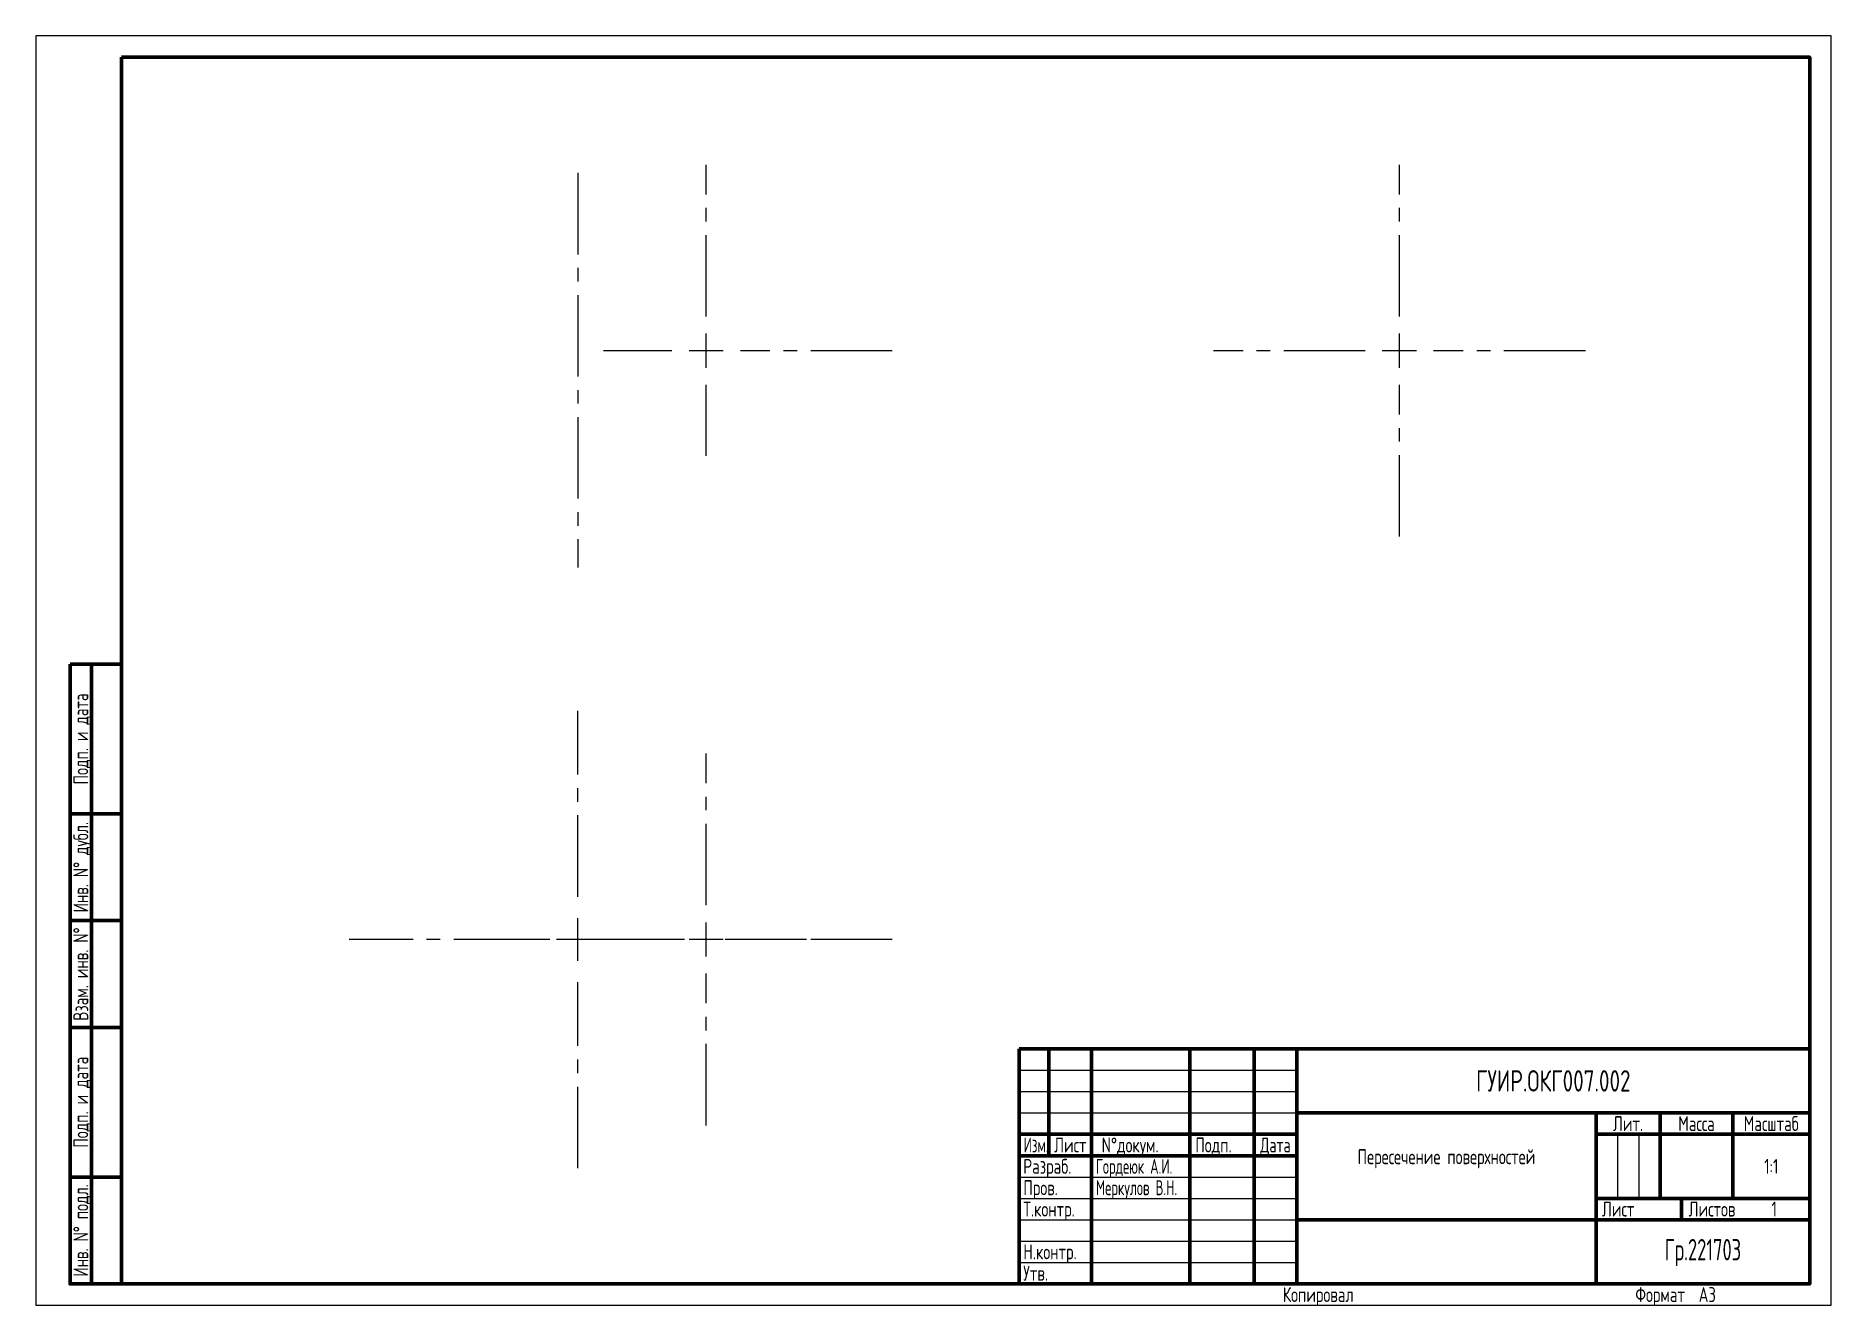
# Paper-space layout 'А3' of a CAD drawing. Header units: millimetres. Extents: x -8 to 412, y 2 to 299.
import ezdxf
from ezdxf.enums import TextEntityAlignment as Align

# ---------------------------------------------------------------- set-up
doc = ezdxf.new("R2010")
doc.units = ezdxf.units.MM
doc.linetypes.add('CENTER2', pattern=[28.575, 19.05, -3.175, 3.175, -3.175])
doc.layers.add('ОСИ', color=10, linetype='CENTER2', lineweight=20)
doc.layers.add('РАМКА', color=7, linetype='Continuous', lineweight=60)
doc.styles.add('СПДС', font='geniso.shx', dxfattribs={"width": 0.8})

# ---------------------------------------------------------------- blocks, each defined once
blk = doc.blocks.new('*U7')
at = {"color": 0, "linetype": 'Continuous', "lineweight": 25}
blk.add_lwpolyline([(-420, 0), (0, 0), (0, 297), (-420, 297)], close=True, dxfattribs=at)
at = {"color": 0, "linetype": 'Continuous', "lineweight": -2}
for points in [[(-400, 292), (-5, 292), (-5, 5), (-400, 5)], [(-412, 150), (-407, 150), (-407, 115), (-412, 115)], [(-407, 115), (-400, 115), (-400, 150), (-407, 150)], [(-412, 115), (-407, 115), (-407, 90), (-412, 90)], [(-407, 115), (-400, 115), (-400, 90), (-407, 90)], [(-412, 90), (-407, 90), (-407, 65), (-412, 65)], [(-407, 90), (-400, 90), (-400, 65), (-407, 65)], [(-412, 65), (-407, 65), (-407, 30), (-412, 30)], [(-407, 30), (-400, 30), (-400, 65), (-407, 65)], [(-412, 30), (-407, 30), (-407, 5), (-412, 5)], [(-407, 30), (-400, 30), (-400, 5), (-407, 5)]]:
    blk.add_lwpolyline(points, close=True, dxfattribs=at)
at = {"color": 0, "linetype": 'Continuous', "lineweight": 20, "style": 'СПДС', "width": 0.8}
for s, p in [('Подп. и дата', (-409.5, 132.5)), ('Инв. N%%D дубл.', (-409.5, 102.5)), ('Взам. инв. N%%D', (-409.5, 77.5)), ('Подп. и дата', (-409.5, 47.5)), ('Инв. N%%D подл.', (-409.5, 17.5))]:
    blk.add_text(s, height=3.5, rotation=90, dxfattribs=at).set_placement(p, align=Align.MIDDLE_CENTER)
blk = doc.blocks.new('*U4')
at = {"color": 0, "linetype": 'Continuous', "lineweight": -2}
for p, q in [((-178, 55), (-178, 30)), ((-168, 55), (-168, 0)), ((-145, 55), (-145, 0)), ((-130, 55), (-130, 0)), ((-120, 55), (-120, 0)), ((-120, 40), (0, 40)), ((-50, 40), (-50, 0)), ((-35, 40), (-35, 20)), ((-18, 40), (-18, 20)), ((-185, 35), (-120, 35)), ((0, 35), (-50, 35)), ((-185, 30), (-120, 30)), ((0, 20), (-50, 20)), ((-30, 20), (-30, 15)), ((0, 15), (-120, 15))]:
    blk.add_line(p, q, dxfattribs=at)
at = {"color": 0, "linetype": 'Continuous', "lineweight": 20}
for p, q in [((-185, 50), (-120, 50)), ((-185, 45), (-120, 45)), ((-185, 40), (-120, 40)), ((-45, 35), (-45, 20)), ((-40, 35), (-40, 20)), ((-185, 25), (-120, 25)), ((-185, 20), (-120, 20)), ((-185, 15), (-120, 15)), ((-185, 10), (-120, 10)), ((-185, 5), (-120, 5))]:
    blk.add_line(p, q, dxfattribs=at)
at = {"color": 0, "linetype": 'Continuous', "lineweight": -2}
blk.add_lwpolyline([(-185, 55), (0, 55), (0, 0), (-185, 0)], close=True, dxfattribs=at)
at = {"color": 0, "linetype": 'Continuous', "lineweight": 20, "style": 'СПДС'}
for s, width, p in [('Лит.', 0.8, (-42.5, 37.5)), ('Масса', 0.8, (-26.5, 37.5)), ('Масштаб', 0.8, (-9, 37.5)), ('Изм.', 0.7, (-181, 32.5)), ('Лист', 0.8, (-173, 32.5)), ('N%%Dдокум.', 0.8, (-159, 32.5)), ('Подп.', 0.8, (-139.5, 32.5)), ('Дата', 0.75, (-125, 32.5)), ('Лист', 0.8, (-44.82, 17.5)), ('Листов', 0.8, (-22.86, 17.5)), ('Копировал', 0.8, (-115, -2.5)), ('Формат', 0.8, (-35, -2.5))]:
    blk.add_text(s, height=3.5, dxfattribs=dict(at, width=width)).set_placement(p, align=Align.MIDDLE_CENTER)
at = {"color": 0, "linetype": 'Continuous', "lineweight": 20, "style": 'СПДС', "flags": 8}
for tag, height, width, p in [('IZM1', 3.5, 0.8, (-181.5, 50.75)), ('LIST1', 3.5, 0.8, (-173, 50.75)), ('NDOC1', 3.5, 0.7, (-157, 50.75)), ('DAT1', 3.5, 0.6, (-125, 50.75)), ('IZM2', 3.5, 0.8, (-181.5, 45.75)), ('LIST2', 3.5, 0.8, (-173, 45.75)), ('NDOC2', 3.5, 0.7, (-157, 45.75)), ('DAT2', 3.5, 0.6, (-125, 45.75)), ('OBOZNACHEN', 5, 0.8, (-60, 45)), ('IZM3', 3.5, 0.8, (-181.5, 40.75)), ('LIST3', 3.5, 0.8, (-173, 40.75)), ('NDOC3', 3.5, 0.7, (-157, 40.75)), ('DAT3', 3.5, 0.6, (-125, 40.75)), ('IZM4', 3.5, 0.8, (-181.5, 35.75)), ('LIST4', 3.5, 0.8, (-173, 35.75)), ('NDOC4', 3.5, 0.7, (-157, 35.75)), ('DAT4', 3.5, 0.6, (-125, 35.75)), ('NAME-PRODUKT1', 3.5, 0.8, (-85, 32.5)), ('NAME-PRODUKT2', 3.5, 0.8, (-85, 28)), ('DATE1', 3.5, 0.6, (-125, 25.75)), ('NAME-PRODUKT3', 3.5, 0.8, (-85, 23.5)), ('DATE2', 3.5, 0.6, (-125, 20.75)), ('DATE3', 3.5, 0.6, (-125, 15.75)), ('NAME-DOCUMENT', 3.5, 0.8, (-84.97, 16.5)), ('DATE4', 3.5, 0.6, (-125, 10.75)), ('NAME-MAT1', 3.5, 0.8, (-85, 10)), ('DATE5', 3.5, 0.6, (-125, 5.75)), ('NAME-MAT2', 3.5, 0.8, (-85, 5.5)), ('ORGANIZATION', 5, 0.7, (-25, 5.5)), ('ORGANIZATION1', 3.5, 0.8, (-25, 8)), ('DATE6', 3.5, 0.6, (-125, 0.75)), ('NAME-MAT3', 3.5, 0.8, (-85, 1)), ('ORGANIZATION2', 3.5, 0.8, (-25, 3))]:
    blk.add_attdef(tag, text='', height=height, dxfattribs=dict(at, width=width)).set_placement(p, align=Align.CENTER)
for tag, p, width in [('JOB1', (-184, 25.75), 0.8), ('NAME1', (-167, 25.75), 0.7), ('JOB2', (-184, 20.75), 0.8), ('NAME2', (-167, 20.75), 0.7), ('JOB3', (-184, 15.75), 0.8), ('NAME3', (-167, 15.75), 0.7), ('JOB4', (-184, 10.75), 0.8), ('NAME4', (-167, 10.75), 0.7), ('JOB5', (-184, 5.75), 0.8), ('NAME5', (-167, 5.75), 0.7), ('JOB6', (-184, 0.75), 0.8), ('NAME6', (-167, 0.75), 0.7), ('FORMAT', (-25.97, -4.25), 0.8)]:
    blk.add_attdef(tag, p, '', height=3.5, dxfattribs=dict(at, width=width))
at = {"color": 0, "linetype": 'Continuous', "lineweight": 20, "style": 'СПДС', "width": 0.8, "flags": 8}
for tag, p in [('STAGE', (-47.5, 27.5)), ('MASSA', (-26.5, 27.5)), ('SCALE', (-9, 27.5)), ('LIST', (-35, 17.5)), ('LISTS', (-8.32, 17.5))]:
    blk.add_attdef(tag, text='', height=3.5, dxfattribs=at).set_placement(p, align=Align.MIDDLE_CENTER)
blk = doc.blocks.new('*U15')
at = {"layer": 'ОСИ', "color": 0, "linetype": 'CENTER2', "transparency": 16777216}
for p, q in [((0, 8), (0, 43.5)), ((-43.5, 0), (-8, 0)), ((8, 0), (24.03, 0)), ((0, -24.6), (0, -8))]:
    blk.add_line(p, q, dxfattribs=at)
at = {"layer": 'ОСИ', "color": 0, "linetype": 'Continuous', "transparency": 16777216}
for p, q in [((0, -4), (0, 4)), ((-4, 0), (4, 0))]:
    blk.add_line(p, q, dxfattribs=at)
blk = doc.blocks.new('*U16')
at = {"layer": 'ОСИ', "color": 0, "linetype": 'CENTER2', "transparency": 16777216}
for p, q in [((0, 8), (0, 43.5)), ((-43.5, 0), (-8, 0)), ((8, 0), (43.5, 0)), ((0, -43.5), (0, -8))]:
    blk.add_line(p, q, dxfattribs=at)
at = {"layer": 'ОСИ', "color": 0, "linetype": 'Continuous', "transparency": 16777216}
for p, q in [((-4, 0), (4, 0)), ((0, -4), (0, 4))]:
    blk.add_line(p, q, dxfattribs=at)
blk = doc.blocks.new('*U17')
at = {"layer": 'ОСИ', "color": 0, "linetype": 'CENTER2', "transparency": 16777216}
for p, q in [((0, 8), (0, 43.5)), ((-43.5, 0), (-8, 0)), ((8, 0), (43.5, 0)), ((0, -43.5), (0, -8))]:
    blk.add_line(p, q, dxfattribs=at)
at = {"layer": 'ОСИ', "color": 0, "linetype": 'Continuous', "transparency": 16777216}
for p, q in [((-4, 0), (4, 0)), ((0, -4), (0, 4))]:
    blk.add_line(p, q, dxfattribs=at)
blk = doc.blocks.new('*U18')
at = {"layer": 'ОСИ', "color": 0, "linetype": 'CENTER2', "transparency": 16777216}
for p, q in [((0, 10), (0, 53.5)), ((-53.5, 0), (-10, 0)), ((10, 0), (53.5, 0)), ((0, -53.5), (0, -10))]:
    blk.add_line(p, q, dxfattribs=at)
at = {"layer": 'ОСИ', "color": 0, "linetype": 'Continuous', "transparency": 16777216}
for p, q in [((0, -5), (0, 5)), ((-5, 0), (5, 0))]:
    blk.add_line(p, q, dxfattribs=at)

psp = doc.layouts.new('А3')

# ---------------------------------------------------------------- linework, layer by layer
at = {"layer": 'ОСИ'}
psp.add_line((118.52, 266.96), (118.52, 174.66), dxfattribs=at)

# ---------------------------------------------------------------- block references
at = {"layer": 'ОСИ', "linetype": 'CENTER2', "extrusion": (0, 0, -1)}
for name, p in [('*U15', (-148.52, 225.36)), ('*U17', (-310.71, 225.36))]:
    psp.add_blockref(name, p, dxfattribs=at)
at = {"layer": 'ОСИ', "linetype": 'CENTER2', "extrusion": (0, 2.9668e-13, -1)}
psp.add_blockref('*U18', (-118.52, 87.61), dxfattribs=at)
at = {"layer": 'ОСИ', "linetype": 'CENTER2', "extrusion": (-1.26218e-29, 2.9668e-13, -1)}
psp.add_blockref('*U16', (-148.52, 87.61), dxfattribs=at)
at = {"layer": 'РАМКА'}
psp.add_blockref('*U7', (411.71, 2.02), dxfattribs=at)
ref = psp.add_blockref('*U4', (406.71, 7.02), dxfattribs=at)
ref.add_attrib('OBOZNACHEN', 'ГУИР.ОКГ007.002', dxfattribs={"layer": '0', "color": 0, "linetype": 'Continuous', "lineweight": 20, "height": 5, "style": 'СПДС', "width": 0.8}).set_placement((346.71, 52.02), align=Align.CENTER)
ref.add_attrib('NAME-PRODUKT2', 'Пересечение поверхностей', dxfattribs={"layer": '0', "color": 0, "linetype": 'Continuous', "lineweight": 20, "height": 3.5, "style": 'СПДС', "width": 0.8}).set_placement((321.71, 35.02), align=Align.CENTER)
ref.add_attrib('SCALE', '1:1', dxfattribs={"layer": '0', "color": 0, "linetype": 'Continuous', "lineweight": 20, "height": 3.5, "style": 'СПДС', "width": 0.8}).set_placement((397.71, 34.52), align=Align.MIDDLE_CENTER)
ref.add_attrib('ORGANIZATION', 'Гр.221703', dxfattribs={"layer": '0', "color": 0, "linetype": 'Continuous', "lineweight": 20, "height": 5, "style": 'СПДС', "width": 0.7}).set_placement((381.71, 12.52), align=Align.CENTER)
ref.add_attrib('JOB1', 'Разраб.', (222.71, 32.77), dxfattribs={"layer": '0', "color": 0, "linetype": 'Continuous', "lineweight": 20, "height": 3.5, "style": 'СПДС', "width": 0.8})
ref.add_attrib('NAME1', 'Гордеюк А.И.', (239.71, 32.77), dxfattribs={"layer": '0', "color": 0, "linetype": 'Continuous', "lineweight": 20, "height": 3.5, "style": 'СПДС', "width": 0.7})
ref.add_attrib('JOB2', 'Пров.', (222.71, 27.77), dxfattribs={"layer": '0', "color": 0, "linetype": 'Continuous', "lineweight": 20, "height": 3.5, "style": 'СПДС', "width": 0.8})
ref.add_attrib('NAME2', 'Меркулов В.Н.', (239.71, 27.77), dxfattribs={"layer": '0', "color": 0, "linetype": 'Continuous', "lineweight": 20, "height": 3.5, "style": 'СПДС', "width": 0.7})
ref.add_attrib('JOB3', 'Т.контр.', (222.71, 22.77), dxfattribs={"layer": '0', "color": 0, "linetype": 'Continuous', "lineweight": 20, "height": 3.5, "style": 'СПДС', "width": 0.8})
ref.add_attrib('JOB5', 'Н.контр.', (222.71, 12.77), dxfattribs={"layer": '0', "color": 0, "linetype": 'Continuous', "lineweight": 20, "height": 3.5, "style": 'СПДС', "width": 0.8})
ref.add_attrib('JOB6', 'Утв.', (222.71, 7.77), dxfattribs={"layer": '0', "color": 0, "linetype": 'Continuous', "lineweight": 20, "height": 3.5, "style": 'СПДС', "width": 0.8})
ref.add_attrib('FORMAT', 'A3', (380.73, 2.77), dxfattribs={"layer": '0', "color": 0, "linetype": 'Continuous', "lineweight": 20, "height": 3.5, "style": 'СПДС', "width": 0.8})
ref.add_attrib('LISTS', '1', dxfattribs={"layer": '0', "color": 0, "linetype": 'Continuous', "lineweight": 20, "height": 3.5, "style": 'СПДС', "width": 0.8}).set_placement((398.38, 24.52), align=Align.MIDDLE_CENTER)

doc.saveas('drawing.dxf')
